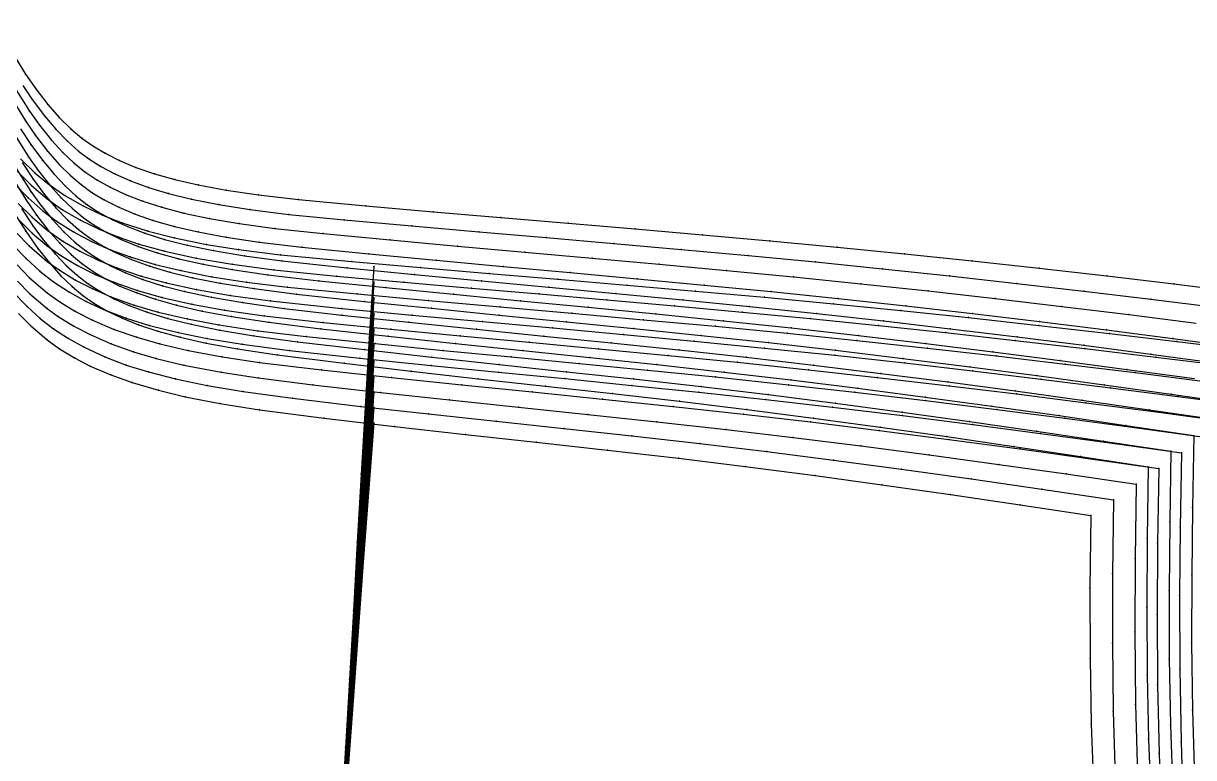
# Model space of a CAD drawing. Extents: x -2408 to 1029, y -526 to 2095.
# Drawn here: x 74.6 to 336.2, y 922.5 to 1086.8 of the extents above; entities that cross this region are included whole.
import ezdxf

# ---------------------------------------------------------------- set-up
doc = ezdxf.new("R2010")
doc.units = 0

# ---------------------------------------------------------------- blocks, each defined once
blk = doc.blocks.new(' -30')
at = {"layer": '1'}
blk.add_lwpolyline([(-349.308945, 585.175632), (-345.561193, 579.31799), (-342.88, 575.481403), (-340.29249, 572.217119), (-337.715742, 569.348117), (-335.227016, 566.93008), (-332.807522, 564.91948), (-330.348667, 563.210042), (-327.470121, 561.534982), (-324.1513, 559.924653), (-320.357439, 558.396066), (-316.027919, 556.954437), (-311.026476, 555.586877), (-305.219444, 554.288), (-298.237393, 553.006818), (-289.37386, 551.669496), (-274.412109, 549.77348), (-259.387268, 548.018997), (-244.405844, 546.337371), (-229.340909, 544.673875), (-214.357411, 543.007636), (-199.380836, 541.282704), (-184.367609, 539.451497), (-169.415656, 537.522511), (-154.549495, 535.507821), (-139.623474, 533.388503), (-124.646614, 531.167397), (-109.742759, 528.897307), (-94.63028, 526.580048), (-94.802148, 510.607237), (-94.92007, 495.218377), (-94.849239, 479.974435), (-94.527407, 465.687633), (-93.937497, 450.831002)], dxfattribs=at)
at = {"layer": '14'}
blk.add_lwpolyline([(-347.209766, 560.901625), (-344.509268, 558.212614), (-340.810588, 555.052314), (-338.013704, 553.046672), (-334.660668, 550.994056), (-331.145926, 549.16618), (-326.560525, 547.169298), (-321.804232, 545.458786), (-315.935061, 543.733499), (-309.963749, 542.306563), (-302.202651, 540.799876), (-293.301081, 539.39331), (-278.887447, 537.525193), (-263.114558, 535.66237), (-247.286252, 533.87858), (-231.421617, 532.126365), (-215.539805, 530.358269), (-199.659932, 528.526835), (-184.716631, 526.701148), (-169.079779, 524.666477), (-154.148415, 522.623082), (-138.82949, 520.438341), (-123.25642, 518.13265), (-107.447786, 515.697021), (-107.630848, 499.494936), (-107.59201, 483.699343), (-107.334268, 469.047236), (-106.777074, 453.55854)], dxfattribs=at)
at = {"layer": '2'}
for p in [(-267.785759, 536.391029), (-94.63028, 526.580048), (-107.447786, 515.697021)]:
    blk.add_point(p, dxfattribs=at)
at = {"layer": '3'}
for p in [(-345.561193, 579.31799), (-342.88, 575.481403), (-340.29249, 572.217119), (-337.715742, 569.348117), (-335.227016, 566.93008), (-332.807522, 564.91948), (-330.348667, 563.210042), (-327.470121, 561.534982), (-344.509268, 558.212614), (-324.1513, 559.924653), (-320.357439, 558.396066), (-340.810588, 555.052314), (-316.027919, 556.954437), (-311.026476, 555.586877), (-338.013704, 553.046672), (-305.219444, 554.288), (-298.237393, 553.006818), (-334.660668, 550.994056), (-289.37386, 551.669496), (-274.412109, 549.77348), (-331.145926, 549.16618), (-326.560525, 547.169298), (-259.387268, 548.018997), (-321.804232, 545.458786), (-244.405844, 546.337371), (-229.340909, 544.673875), (-315.935061, 543.733499), (-309.963749, 542.306563), (-214.357411, 543.007636), (-302.202651, 540.799876), (-293.301081, 539.39331), (-199.380836, 541.282704), (-184.367609, 539.451497), (-278.887447, 537.525193), (-169.415656, 537.522511), (-263.114558, 535.66237), (-247.286252, 533.87858), (-154.549495, 535.507821), (-231.421617, 532.126365), (-139.623474, 533.388503), (-215.539805, 530.358269), (-124.646614, 531.167397), (-109.742759, 528.897307), (-199.659932, 528.526835), (-184.716631, 526.701148), (-169.079779, 524.666477), (-268.970889, 520.885647), (-154.148415, 522.623082), (-138.82949, 520.438341), (-123.25642, 518.13265), (-94.802148, 510.607237), (-270.140575, 505.316837), (-107.630848, 499.494936), (-94.92007, 495.218377), (-271.278187, 489.841572), (-107.59201, 483.699343), (-94.849239, 479.974435), (-272.408891, 474.313432), (-107.334268, 469.047236), (-94.527407, 465.687633)]:
    blk.add_point(p, dxfattribs=at)
at = {"layer": '8'}
blk.add_lwpolyline([(-267.785759, 536.391029), (-268.970889, 520.885647), (-270.140575, 505.316837), (-271.278187, 489.841572), (-272.408891, 474.313432), (-273.518252, 459.303073), (-274.691014, 443.778063), (-275.86766, 428.304753), (-277.042325, 412.779884), (-278.21354, 397.254754), (-279.349544, 382.208615), (-280.523073, 366.683647), (-281.657577, 351.675743), (-282.83071, 336.150751), (-283.991246, 320.791318), (-285.164421, 305.266334), (-286.316888, 290.015761), (-287.446104, 275.072392), (-287.709846, 271.582108)], dxfattribs=at)
blk = doc.blocks.new(' -31')
at = {"layer": '1'}
blk.add_lwpolyline([(-346.531497, 584.419356), (-343.945719, 580.455602), (-341.656135, 577.395504), (-339.034722, 574.277879), (-336.441181, 571.573625), (-334.026265, 569.395562), (-331.641239, 567.574862), (-329.000261, 565.889629), (-325.895924, 564.233422), (-322.490793, 562.717136), (-318.450705, 561.222144), (-313.842374, 559.818264), (-308.598933, 558.509442), (-302.221779, 557.212004), (-294.572983, 555.939261), (-284.804591, 554.599783), (-269.843716, 552.837988), (-254.754232, 551.143919), (-239.759855, 549.516941), (-224.661296, 547.900369), (-209.677459, 546.273139), (-194.588975, 544.567746), (-179.555679, 542.76568), (-164.49136, 540.856719), (-149.612358, 538.879205), (-134.57248, 536.78732), (-119.590017, 534.612449), (-104.571126, 532.37467), (-89.524498, 530.117836), (-89.730812, 514.301875), (-89.889013, 498.93564), (-89.879462, 483.678925), (-89.626827, 468.904622), (-89.106897, 453.535204)], dxfattribs=at)
at = {"layer": '14'}
blk.add_lwpolyline([(-348.594399, 565.915955), (-345.285479, 562.459431), (-342.359191, 559.808544), (-339.390043, 557.500213), (-336.049315, 555.305381), (-332.530852, 553.351578), (-327.920214, 551.218969), (-323.118111, 549.395338), (-318.172456, 547.843113), (-312.115651, 546.285802), (-304.985762, 544.807902), (-296.973227, 543.458219), (-285.931814, 541.950514), (-270.650007, 540.142391), (-255.549055, 538.454662), (-240.406033, 536.816289), (-225.236624, 535.189131), (-210.056457, 533.535046), (-194.881169, 531.815889), (-179.880956, 530.013863), (-164.96576, 528.111366), (-149.778742, 526.078391), (-134.212277, 523.907193), (-118.401681, 521.618003), (-102.367792, 519.202194), (-102.591168, 502.7479), (-102.603046, 487.153104), (-102.402857, 471.839814), (-101.962557, 457.181413)], dxfattribs=at)
at = {"layer": '2'}
for p in [(-267.785759, 539.896202), (-89.524498, 530.117836), (-102.367792, 519.202194)]:
    blk.add_point(p, dxfattribs=at)
at = {"layer": '3'}
for p in [(-343.945719, 580.455602), (-341.656135, 577.395504), (-339.034722, 574.277879), (-336.441181, 571.573625), (-334.026265, 569.395562), (-331.641239, 567.574862), (-329.000261, 565.889629), (-325.895924, 564.233422), (-322.490793, 562.717136), (-345.285479, 562.459431), (-318.450705, 561.222144), (-342.359191, 559.808544), (-339.390043, 557.500213), (-313.842374, 559.818264), (-308.598933, 558.509442), (-336.049315, 555.305381), (-302.221779, 557.212004), (-294.572983, 555.939261), (-332.530852, 553.351578), (-284.804591, 554.599783), (-269.843716, 552.837988), (-327.920214, 551.218969), (-254.754232, 551.143919), (-239.759855, 549.516941), (-323.118111, 549.395338), (-318.172456, 547.843113), (-224.661296, 547.900369), (-312.115651, 546.285802), (-304.985762, 544.807902), (-209.677459, 546.273139), (-194.588975, 544.567746), (-296.973227, 543.458219), (-285.931814, 541.950514), (-179.555679, 542.76568), (-270.650007, 540.142391), (-164.49136, 540.856719), (-255.549055, 538.454662), (-240.406033, 536.816289), (-149.612358, 538.879205), (-134.57248, 536.78732), (-225.236624, 535.189131), (-119.590017, 534.612449), (-210.056457, 533.535046), (-194.881169, 531.815889), (-104.571126, 532.37467), (-179.880956, 530.013863), (-164.96576, 528.111366), (-149.778742, 526.078391), (-268.971377, 523.980308), (-134.212277, 523.907193), (-118.401681, 521.618003), (-89.730812, 514.301875), (-270.0986, 508.584758), (-102.591168, 502.7479), (-89.889013, 498.93564), (-271.194162, 493.295128), (-102.603046, 487.153104), (-89.879462, 483.678925), (-272.281755, 477.946298), (-102.402857, 471.839814), (-89.626827, 468.904622), (-273.387537, 462.538378)]:
    blk.add_point(p, dxfattribs=at)
at = {"layer": '8'}
blk.add_lwpolyline([(-267.785759, 539.896202), (-268.971377, 523.980308), (-270.0986, 508.584758), (-271.194162, 493.295128), (-272.281755, 477.946298), (-273.387537, 462.538378), (-274.514607, 447.192397), (-275.651862, 431.847157), (-276.780583, 416.554046), (-277.908851, 401.208165), (-279.044466, 385.76366), (-280.174425, 370.417898), (-281.309176, 355.012686), (-282.439101, 339.666924), (-283.568809, 324.321148), (-284.686106, 309.145322), (-285.815989, 293.799556), (-286.918402, 278.82658), (-287.709846, 268.076897)], dxfattribs=at)
blk = doc.blocks.new(' -32')
at = {"layer": '1'}
blk.add_lwpolyline([(-352.483521, 597.48848), (-345.580821, 586.441285), (-343.175654, 582.902791), (-340.649257, 579.669371), (-337.999368, 576.668622), (-335.427333, 574.129519), (-333.024994, 572.096426), (-330.526291, 570.325638), (-327.744765, 568.675292), (-324.509682, 567.069864), (-320.782474, 565.532865), (-316.542033, 564.088915), (-311.854019, 562.775917), (-306.151259, 561.472466), (-299.550771, 560.245274), (-291.261816, 558.992617), (-279.604794, 557.525161), (-264.510121, 555.838944), (-249.481522, 554.216994), (-234.458875, 552.641387), (-219.435042, 551.07711), (-204.436461, 549.484383), (-189.423476, 547.819198), (-174.51379, 546.062529), (-159.524407, 544.195696), (-144.498304, 542.236475), (-129.531487, 540.197388), (-114.530037, 538.064348), (-99.58351, 535.881365), (-84.422865, 533.652878), (-84.664211, 517.497694), (-84.850599, 502.462629), (-84.891852, 487.214944), (-84.704066, 472.179414), (-84.273397, 456.918529)], dxfattribs=at)
at = {"layer": '14'}
blk.add_lwpolyline([(-347.422102, 568.150191), (-344.637751, 565.352112), (-340.810583, 562.062738), (-338.311571, 560.250347), (-334.851663, 558.097571), (-331.216653, 556.187815), (-326.464529, 554.111963), (-321.52624, 552.345683), (-316.450374, 550.850013), (-310.246126, 549.357553), (-301.9196, 547.770137), (-293.625346, 546.498816), (-281.362285, 544.956903), (-266.224926, 543.245124), (-250.827082, 541.588486), (-235.389151, 539.972582), (-219.927186, 538.359183), (-204.457169, 536.710053), (-188.995145, 534.986961), (-173.972639, 533.205913), (-158.8577, 531.306759), (-143.549379, 529.290806), (-127.963952, 527.154146), (-112.91974, 525.016082), (-97.287788, 522.707405), (-97.546838, 506.107599), (-97.600019, 489.682566), (-97.433359, 473.405649), (-97.009875, 457.723451)], dxfattribs=at)
at = {"layer": '2'}
for p in [(-267.785759, 543.401413), (-97.287788, 522.707405)]:
    blk.add_point(p, dxfattribs=at)
at = {"layer": '3'}
for p in [(-345.580821, 586.441285), (-343.175654, 582.902791), (-340.649257, 579.669371), (-337.999368, 576.668622), (-335.427333, 574.129519), (-333.024994, 572.096426), (-330.526291, 570.325638), (-327.744765, 568.675292), (-344.637751, 565.352112), (-324.509682, 567.069864), (-320.782474, 565.532865), (-316.542033, 564.088915), (-311.854019, 562.775917), (-340.810583, 562.062738), (-338.311571, 560.250347), (-306.151259, 561.472466), (-299.550771, 560.245274), (-334.851663, 558.097571), (-291.261816, 558.992617), (-279.604794, 557.525161), (-331.216653, 556.187815), (-264.510121, 555.838944), (-326.464529, 554.111963), (-321.52624, 552.345683), (-249.481522, 554.216994), (-234.458875, 552.641387), (-316.450374, 550.850013), (-219.435042, 551.07711), (-204.436461, 549.484383), (-310.246126, 549.357553), (-301.9196, 547.770137), (-189.423476, 547.819198), (-293.625346, 546.498816), (-281.362285, 544.956903), (-174.51379, 546.062529), (-266.224926, 543.245124), (-159.524407, 544.195696), (-144.498304, 542.236475), (-250.827082, 541.588486), (-235.389151, 539.972582), (-129.531487, 540.197388), (-219.927186, 538.359183), (-204.457169, 536.710053), (-114.530037, 538.064348), (-188.995145, 534.986961), (-99.58351, 535.881365), (-173.972639, 533.205913), (-158.8577, 531.306759), (-143.549379, 529.290806), (-268.935325, 527.582206), (-127.963952, 527.154146), (-112.91974, 525.016082), (-84.664211, 517.497694), (-270.014405, 512.479487), (-97.546838, 506.107599), (-84.850599, 502.462629), (-271.068283, 497.415128), (-97.600019, 489.682566), (-84.891852, 487.214944), (-272.113179, 482.276074), (-97.433359, 473.405649), (-84.704066, 472.179414), (-273.171797, 467.07604)]:
    blk.add_point(p, dxfattribs=at)
at = {"layer": '8'}
blk.add_lwpolyline([(-267.785759, 543.401413), (-268.935325, 527.582206), (-270.014405, 512.479487), (-271.068283, 497.415128), (-272.113179, 482.276074), (-273.171797, 467.07604), (-274.251194, 451.939413), (-275.344252, 436.80376), (-276.431543, 421.721797), (-277.517392, 406.585633), (-278.609211, 391.348216), (-279.695318, 376.212082), (-280.782325, 361.076011), (-281.87353, 345.878914), (-282.959968, 330.742801), (-284.033857, 315.781003), (-285.120378, 300.644871), (-286.231128, 285.17165), (-287.314048, 270.085635), (-287.709846, 264.571705)], dxfattribs=at)
blk = doc.blocks.new(' -33')
at = {"layer": '1'}
blk.add_lwpolyline([(-352.636604, 600.986977), (-344.464262, 588.243195), (-342.318647, 585.253966), (-339.679772, 582.025986), (-337.054342, 579.193236), (-334.517847, 576.823537), (-332.165398, 574.957106), (-329.518608, 573.202779), (-326.615192, 571.5919), (-323.245824, 570.027305), (-319.382535, 568.535902), (-315.006276, 567.139928), (-309.985988, 565.826388), (-304.019517, 564.555055), (-297.076346, 563.354147), (-287.827379, 562.058651), (-274.890736, 560.557921), (-259.960293, 558.975201), (-244.829363, 557.401476), (-229.748771, 555.867998), (-214.663975, 554.334272), (-199.587318, 552.761024), (-184.518769, 551.113028), (-169.449439, 549.362172), (-154.403529, 547.517787), (-139.385269, 545.59427), (-124.360433, 543.586255), (-109.413128, 541.504202), (-94.40716, 539.359567), (-79.322128, 537.190132)], dxfattribs=at)
at = {"layer": '14'}
blk.add_lwpolyline([(-347.538563, 571.774182), (-344.709566, 568.921538), (-340.810568, 565.567912), (-337.974431, 563.531383), (-334.423523, 561.36552), (-330.693703, 559.449297), (-325.821302, 557.373147), (-320.765045, 555.613375), (-315.578095, 554.129048), (-309.25608, 552.653804), (-301.669204, 551.232946), (-293.290708, 549.969368), (-279.422873, 548.296345), (-263.781637, 546.59932), (-248.087596, 544.969511), (-232.356252, 543.370659), (-216.603046, 541.7665), (-200.843434, 540.120773), (-185.092896, 538.397218), (-170.100999, 536.652065), (-154.722652, 534.758032), (-139.161279, 532.75081), (-123.330698, 530.626266), (-108.06106, 528.502795), (-92.207785, 526.212616), (-92.497917, 509.56942), (-92.592709, 493.613696), (-92.499211, 477.854126), (-92.182344, 462.500599), (-91.611132, 446.570637)], dxfattribs=at)
at = {"layer": '2'}
for p in [(-267.785759, 546.906624), (-92.207785, 526.212616)]:
    blk.add_point(p, dxfattribs=at)
at = {"layer": '3'}
for p in [(-344.464262, 588.243195), (-342.318647, 585.253966), (-339.679772, 582.025986), (-337.054342, 579.193236), (-334.517847, 576.823537), (-332.165398, 574.957106), (-329.518608, 573.202779), (-326.615192, 571.5919), (-344.709566, 568.921538), (-323.245824, 570.027305), (-319.382535, 568.535902), (-340.810568, 565.567912), (-315.006276, 567.139928), (-309.985988, 565.826388), (-337.974431, 563.531383), (-304.019517, 564.555055), (-297.076346, 563.354147), (-334.423523, 561.36552), (-287.827379, 562.058651), (-274.890736, 560.557921), (-330.693703, 559.449297), (-325.821302, 557.373147), (-259.960293, 558.975201), (-244.829363, 557.401476), (-320.765045, 555.613375), (-229.748771, 555.867998), (-315.578095, 554.129048), (-309.25608, 552.653804), (-214.663975, 554.334272), (-199.587318, 552.761024), (-301.669204, 551.232946), (-293.290708, 549.969368), (-184.518769, 551.113028), (-279.422873, 548.296345), (-169.449439, 549.362172), (-154.403529, 547.517787), (-263.781637, 546.59932), (-248.087596, 544.969511), (-139.385269, 545.59427), (-232.356252, 543.370659), (-216.603046, 541.7665), (-124.360433, 543.586255), (-200.843434, 540.120773), (-109.413128, 541.504202), (-94.40716, 539.359567), (-185.092896, 538.397218), (-170.100999, 536.652065), (-154.722652, 534.758032), (-268.899621, 531.204159), (-139.161279, 532.75081), (-123.330698, 530.626266), (-108.06106, 528.502795), (-269.972668, 515.818523), (-92.497917, 509.56942), (-271.026283, 500.384906), (-92.592709, 493.613696), (-272.070381, 484.865302), (-92.499211, 477.854126), (-273.084857, 469.903824), (-92.182344, 462.500599)]:
    blk.add_point(p, dxfattribs=at)
at = {"layer": '8'}
blk.add_lwpolyline([(-267.785759, 546.906624), (-268.899621, 531.204159), (-269.972668, 515.818523), (-271.026283, 500.384906), (-272.070381, 484.865302), (-273.084857, 469.903824), (-274.205876, 453.765856), (-275.298994, 438.249628), (-276.386789, 422.78847), (-277.472884, 407.271753), (-278.521339, 392.271899), (-279.607435, 376.755195), (-280.69455, 361.238558), (-281.78593, 345.659346), (-282.87251, 330.142659), (-283.946509, 314.80467), (-285.033146, 299.287995), (-286.101627, 284.031138), (-287.161297, 268.899653), (-287.709846, 261.066513)], dxfattribs=at)
blk = doc.blocks.new(' -34')
at = {"layer": '1'}
blk.add_lwpolyline([(-346.396736, 594.718952), (-343.959146, 590.994811), (-341.445423, 587.653575), (-338.781469, 584.51978), (-336.241247, 581.901073), (-333.782748, 579.712005), (-331.408751, 577.926106), (-328.592705, 576.160363), (-325.513638, 574.548993), (-321.914789, 572.980023), (-317.834314, 571.508288), (-313.354729, 570.175695), (-308.206681, 568.918364), (-302.095702, 567.703004), (-294.496702, 566.479853), (-285.024764, 565.239914), (-269.948161, 563.615955), (-254.836865, 562.076983), (-239.753081, 560.557723), (-224.667632, 559.063796), (-209.580622, 557.564088), (-194.579889, 556.026452), (-179.506059, 554.402791), (-164.488583, 552.684381), (-149.43639, 550.869334), (-134.508203, 548.99195), (-119.475633, 547.021967), (-104.476103, 544.974444), (-89.461433, 542.872094), (-74.224463, 540.724983)], dxfattribs=at)
at = {"layer": '14'}
blk.add_lwpolyline([(-348.319956, 576.132884), (-345.520292, 573.209421), (-342.444163, 570.398), (-339.366891, 567.997083), (-335.832765, 565.683064), (-332.102249, 563.636141), (-328.20395, 561.834423), (-323.138785, 559.893783), (-317.912185, 558.25939), (-311.505881, 556.642196), (-305.044282, 555.33064), (-297.216235, 554.043035), (-286.593197, 552.657782), (-270.86197, 550.943327), (-254.90407, 549.304157), (-239.968846, 547.816266), (-225.006669, 546.339513), (-210.03005, 544.845166), (-195.051501, 543.304491), (-180.083532, 541.688759), (-165.158046, 539.97702), (-149.556659, 538.087674), (-133.817431, 536.093392), (-118.691155, 534.102485), (-103.198992, 531.99205), (-87.12779, 529.717789), (-87.444471, 513.128595), (-87.573821, 497.793534), (-87.532142, 481.326858), (-87.263509, 465.080297), (-86.767524, 449.413887)], dxfattribs=at)
at = {"layer": '2'}
for p in [(-267.785759, 550.411797), (-87.12779, 529.717789)]:
    blk.add_point(p, dxfattribs=at)
at = {"layer": '3'}
for p in [(-343.959146, 590.994811), (-341.445423, 587.653575), (-338.781469, 584.51978), (-336.241247, 581.901073), (-333.782748, 579.712005), (-331.408751, 577.926106), (-328.592705, 576.160363), (-345.520292, 573.209421), (-325.513638, 574.548993), (-321.914789, 572.980023), (-317.834314, 571.508288), (-342.444163, 570.398), (-339.366891, 567.997083), (-313.354729, 570.175695), (-308.206681, 568.918364), (-335.832765, 565.683064), (-302.095702, 567.703004), (-294.496702, 566.479853), (-285.024764, 565.239914), (-332.102249, 563.636141), (-269.948161, 563.615955), (-328.20395, 561.834423), (-254.836865, 562.076983), (-239.753081, 560.557723), (-323.138785, 559.893783), (-317.912185, 558.25939), (-224.667632, 559.063796), (-209.580622, 557.564088), (-311.505881, 556.642196), (-305.044282, 555.33064), (-194.579889, 556.026452), (-297.216235, 554.043035), (-286.593197, 552.657782), (-179.506059, 554.402791), (-164.488583, 552.684381), (-270.86197, 550.943327), (-149.43639, 550.869334), (-254.90407, 549.304157), (-239.968846, 547.816266), (-134.508203, 548.99195), (-119.475633, 547.021967), (-225.006669, 546.339513), (-210.03005, 544.845166), (-104.476103, 544.974444), (-195.051501, 543.304491), (-180.083532, 541.688759), (-89.461433, 542.872094), (-165.158046, 539.97702), (-149.556659, 538.087674), (-268.864277, 534.845587), (-133.817431, 536.093392), (-118.691155, 534.102485), (-103.198992, 531.99205), (-269.931037, 519.185757), (-87.444471, 513.128595), (-270.942401, 504.021099), (-87.573821, 497.793534), (-271.944262, 488.756954), (-87.532142, 481.326858), (-272.951471, 473.493179), (-87.263509, 465.080297)]:
    blk.add_point(p, dxfattribs=at)
at = {"layer": '8'}
blk.add_lwpolyline([(-267.785759, 550.411797), (-268.864277, 534.845587), (-269.931037, 519.185757), (-270.942401, 504.021099), (-271.944262, 488.756954), (-272.951471, 473.493179), (-273.986686, 458.166258), (-275.034671, 442.905221), (-276.08056, 427.700825), (-277.124562, 412.439522), (-278.165872, 397.178028), (-279.215287, 381.810336), (-280.258805, 366.549018), (-281.306995, 351.223613), (-282.350378, 335.962271), (-283.393533, 320.700933), (-284.424243, 305.622657), (-285.467563, 290.361306), (-286.525887, 274.88048), (-287.534775, 260.122312), (-287.709846, 257.561302)], dxfattribs=at)
blk = doc.blocks.new(' -35')
at = {"layer": '1'}
blk.add_lwpolyline([(-352.609406, 608.090019), (-344.95567, 595.983199), (-342.792482, 592.893337), (-340.109137, 589.540353), (-337.584822, 586.748272), (-335.130901, 584.375478), (-332.775183, 582.420103), (-330.249699, 580.663261), (-327.459558, 579.035338), (-324.228734, 577.454888), (-320.46175, 575.921813), (-316.218544, 574.495679), (-311.36511, 573.158183), (-305.897779, 571.930354), (-299.393308, 570.745541), (-291.45189, 569.585558), (-280.017705, 568.240454), (-265.054462, 566.703216), (-249.92133, 565.210755), (-234.962536, 563.759321), (-219.825743, 562.302281), (-204.703902, 560.828106), (-189.573888, 559.301744), (-174.452077, 557.6967), (-159.393028, 555.99872), (-144.292206, 554.206132), (-129.36371, 552.360971), (-114.281239, 550.420899), (-99.342219, 548.420462), (-84.27683, 546.351641)], dxfattribs=at)
at = {"layer": '14'}
blk.add_lwpolyline([(-347.75576, 579.022378), (-344.842629, 576.060912), (-340.810598, 572.578324), (-338.142807, 570.651888), (-334.470651, 568.396268), (-330.606088, 566.408864), (-326.579192, 564.66683), (-321.363191, 562.799576), (-315.999418, 561.235468), (-309.450634, 559.695911), (-302.404293, 558.371591), (-293.708708, 557.068452), (-282.910103, 555.784598), (-267.429021, 554.176959), (-252.259415, 552.672415), (-237.051453, 551.201845), (-221.817557, 549.737256), (-206.570224, 548.250662), (-191.321893, 546.71407), (-174.997432, 544.98044), (-160.180583, 543.305561), (-144.361758, 541.421188), (-128.450832, 539.4399), (-113.214715, 537.470357), (-97.697227, 535.395233), (-82.047787, 533.223)], dxfattribs=at)
at = {"layer": '2'}
blk.add_point((-267.785759, 553.917007), dxfattribs=at)
at = {"layer": '3'}
for p in [(-344.95567, 595.983199), (-342.792482, 592.893337), (-340.109137, 589.540353), (-337.584822, 586.748272), (-335.130901, 584.375478), (-332.775183, 582.420103), (-330.249699, 580.663261), (-327.459558, 579.035338), (-344.842629, 576.060912), (-324.228734, 577.454888), (-320.46175, 575.921813), (-316.218544, 574.495679), (-311.36511, 573.158183), (-340.810598, 572.578324), (-338.142807, 570.651888), (-305.897779, 571.930354), (-299.393308, 570.745541), (-334.470651, 568.396268), (-291.45189, 569.585558), (-280.017705, 568.240454), (-330.606088, 566.408864), (-265.054462, 566.703216), (-249.92133, 565.210755), (-326.579192, 564.66683), (-321.363191, 562.799576), (-234.962536, 563.759321), (-315.999418, 561.235468), (-219.825743, 562.302281), (-204.703902, 560.828106), (-309.450634, 559.695911), (-302.404293, 558.371591), (-189.573888, 559.301744), (-174.452077, 557.6967), (-293.708708, 557.068452), (-282.910103, 555.784598), (-159.393028, 555.99872), (-267.429021, 554.176959), (-252.259415, 552.672415), (-144.292206, 554.206132), (-129.36371, 552.360971), (-237.051453, 551.201845), (-221.817557, 549.737256), (-114.281239, 550.420899), (-206.570224, 548.250662), (-99.342219, 548.420462), (-191.321893, 546.71407), (-174.997432, 544.98044), (-160.180583, 543.305561), (-144.361758, 541.421188), (-128.450832, 539.4399), (-268.864741, 537.978135), (-113.214715, 537.470357), (-97.697227, 535.395233), (-269.889514, 522.580979), (-270.900485, 507.06701), (-271.860093, 492.088782), (-272.822973, 477.110772), (-273.811471, 462.067876)]:
    blk.add_point(p, dxfattribs=at)
at = {"layer": '8'}
blk.add_lwpolyline([(-267.785759, 553.917007), (-268.864741, 537.978135), (-269.889514, 522.580979), (-270.900485, 507.06701), (-271.860093, 492.088782), (-272.822973, 477.110772), (-273.811471, 462.067876), (-274.814074, 447.09247), (-275.861032, 431.524137), (-276.86279, 416.548675), (-277.861106, 401.572977), (-278.866672, 386.488486), (-279.866481, 371.512893), (-280.866942, 356.537344), (-281.871547, 341.496161), (-282.871413, 326.520576), (-283.902178, 311.081352), (-284.902103, 296.105773), (-285.902076, 281.130196), (-286.918041, 265.914754), (-287.709846, 254.05611)], dxfattribs=at)
blk = doc.blocks.new(' -36')
at = {"layer": '1'}
blk.add_lwpolyline([(-346.723648, 602.248358), (-344.459914, 598.716751), (-341.870238, 595.207185), (-339.325811, 592.14142), (-336.712948, 589.373771), (-334.299832, 587.15455), (-331.945424, 585.312373), (-329.303243, 583.582018), (-326.211722, 581.892443), (-322.861298, 580.364527), (-318.940236, 578.87717), (-314.552341, 577.504135), (-309.454914, 576.200056), (-303.567234, 574.979662), (-296.693441, 573.831966), (-288.33351, 572.718557), (-273.740332, 571.14524), (-258.632123, 569.671512), (-243.683755, 568.250043), (-228.586526, 566.83085), (-213.636555, 565.425506), (-198.674168, 563.990806), (-183.732225, 562.501905), (-168.689359, 560.922246), (-153.765843, 559.25951), (-138.851626, 557.514511), (-123.877671, 555.693485), (-108.9804, 553.810085), (-94.00935, 551.841663), (-79.127872, 549.836981)], dxfattribs=at)
at = {"layer": '14'}
blk.add_lwpolyline([(-347.153848, 581.886235), (-344.123798, 578.894252), (-340.81058, 576.083516), (-337.748853, 573.893663), (-333.988202, 571.6309), (-330.03235, 569.642769), (-325.912891, 567.90543), (-320.5817, 566.050154), (-315.10611, 564.503008), (-308.431725, 562.987638), (-301.13465, 561.669284), (-292.294125, 560.405014), (-279.111996, 558.933638), (-263.917224, 557.42101), (-248.470929, 555.941272), (-232.988202, 554.487812), (-217.481456, 553.033374), (-201.963107, 551.550702), (-186.445579, 550.012542), (-170.571527, 548.351725), (-155.169203, 546.637477), (-139.138484, 544.758341), (-124.026077, 542.910319), (-108.564405, 540.950376), (-92.827239, 538.886789), (-76.967788, 536.72821)], dxfattribs=at)
at = {"layer": '2'}
blk.add_point((-267.785759, 557.422218), dxfattribs=at)
at = {"layer": '3'}
for p in [(-344.459914, 598.716751), (-341.870238, 595.207185), (-339.325811, 592.14142), (-336.712948, 589.373771), (-334.299832, 587.15455), (-331.945424, 585.312373), (-329.303243, 583.582018), (-326.211722, 581.892443), (-344.123798, 578.894252), (-322.861298, 580.364527), (-318.940236, 578.87717), (-340.81058, 576.083516), (-314.552341, 577.504135), (-309.454914, 576.200056), (-337.748853, 573.893663), (-303.567234, 574.979662), (-296.693441, 573.831966), (-333.988202, 571.6309), (-288.33351, 572.718557), (-273.740332, 571.14524), (-330.03235, 569.642769), (-325.912891, 567.90543), (-258.632123, 569.671512), (-243.683755, 568.250043), (-320.5817, 566.050154), (-228.586526, 566.83085), (-213.636555, 565.425506), (-315.10611, 564.503008), (-308.431725, 562.987638), (-198.674168, 563.990806), (-301.13465, 561.669284), (-292.294125, 560.405014), (-183.732225, 562.501905), (-168.689359, 560.922246), (-279.111996, 558.933638), (-263.917224, 557.42101), (-153.765843, 559.25951), (-138.851626, 557.514511), (-248.470929, 555.941272), (-123.877671, 555.693485), (-232.988202, 554.487812), (-217.481456, 553.033374), (-108.9804, 553.810085), (-201.963107, 551.550702), (-186.445579, 550.012542), (-94.00935, 551.841663), (-170.571527, 548.351725), (-155.169203, 546.637477), (-139.138484, 544.758341), (-268.829755, 541.650889), (-124.026077, 542.910319), (-108.564405, 540.950376), (-92.827239, 538.886789), (-269.848107, 526.003867), (-270.816633, 510.809799), (-271.776098, 495.481495), (-272.737112, 480.153301), (-273.723161, 464.758583)]:
    blk.add_point(p, dxfattribs=at)
at = {"layer": '8'}
blk.add_lwpolyline([(-267.785759, 557.422218), (-268.829755, 541.650889), (-269.848107, 526.003867), (-270.816633, 510.809799), (-271.776098, 495.481495), (-272.737112, 480.153301), (-273.723161, 464.758583), (-274.724858, 449.432983), (-275.728562, 434.167), (-276.731204, 418.841461), (-277.729859, 403.515668), (-278.735334, 388.078504), (-279.735093, 372.752783), (-280.735647, 357.427113), (-281.740432, 342.034287), (-282.740442, 326.708584), (-283.727838, 311.574727), (-284.727862, 296.249042), (-285.72795, 280.923341), (-286.727251, 265.609378), (-287.709846, 250.5509)], dxfattribs=at)
blk = doc.blocks.new(' -37')
at = {"layer": '1'}
blk.add_lwpolyline([(-352.547989, 615.206528), (-345.659235, 604.035327), (-343.402322, 600.737189), (-340.694027, 597.250517), (-338.016684, 594.214461), (-335.563127, 591.781738), (-333.185871, 589.748065), (-330.783178, 588.017106), (-328.016682, 586.343534), (-324.798283, 584.715548), (-321.130699, 583.173013), (-317.0743, 581.759668), (-312.352883, 580.407557), (-307.058646, 579.173373), (-300.778548, 577.989096), (-293.415212, 576.879222), (-283.866846, 575.741513), (-268.840025, 574.236501), (-253.835037, 572.824723), (-238.84872, 571.445634), (-223.870873, 570.077698), (-208.884311, 568.699824), (-193.860524, 567.283734), (-178.882822, 565.812434), (-163.91307, 564.262636), (-148.803086, 562.604376), (-133.852104, 560.882373), (-118.8881, 559.093336), (-103.953026, 557.239215), (-89.063701, 555.317868), (-74.143777, 553.345269)], dxfattribs=at)
at = {"layer": '14'}
blk.add_lwpolyline([(-347.25215, 585.496901), (-344.178041, 582.45044), (-340.810583, 579.588725), (-337.32089, 577.11846), (-333.469517, 574.851884), (-329.42056, 572.866159), (-325.207186, 571.136412), (-319.759859, 569.296341), (-314.172381, 567.768864), (-307.373727, 566.280163), (-299.827812, 564.971442), (-290.841817, 563.747071), (-274.884587, 562.06786), (-259.205138, 560.569429), (-243.479685, 559.114463), (-227.720586, 557.676432), (-211.9402, 556.228805), (-196.150944, 554.745059), (-180.365177, 553.198662), (-164.64115, 551.568195), (-149.020605, 549.84801), (-133.887354, 548.098921), (-118.623572, 546.262985), (-103.061235, 544.323751), (-87.957676, 542.379106), (-71.887789, 540.233421)], dxfattribs=at)
at = {"layer": '2'}
blk.add_point((-267.785759, 560.927429), dxfattribs=at)
at = {"layer": '3'}
for p in [(-345.659235, 604.035327), (-343.402322, 600.737189), (-340.694027, 597.250517), (-338.016684, 594.214461), (-335.563127, 591.781738), (-333.185871, 589.748065), (-330.783178, 588.017106), (-328.016682, 586.343534), (-324.798283, 584.715548), (-344.178041, 582.45044), (-321.130699, 583.173013), (-317.0743, 581.759668), (-340.810583, 579.588725), (-312.352883, 580.407557), (-307.058646, 579.173373), (-337.32089, 577.11846), (-300.778548, 577.989096), (-293.415212, 576.879222), (-283.866846, 575.741513), (-333.469517, 574.851884), (-268.840025, 574.236501), (-329.42056, 572.866159), (-325.207186, 571.136412), (-253.835037, 572.824723), (-238.84872, 571.445634), (-319.759859, 569.296341), (-223.870873, 570.077698), (-208.884311, 568.699824), (-314.172381, 567.768864), (-307.373727, 566.280163), (-193.860524, 567.283734), (-178.882822, 565.812434), (-299.827812, 564.971442), (-290.841817, 563.747071), (-163.91307, 564.262636), (-148.803086, 562.604376), (-274.884587, 562.06786), (-259.205138, 560.569429), (-133.852104, 560.882373), (-243.479685, 559.114463), (-227.720586, 557.676432), (-118.8881, 559.093336), (-211.9402, 556.228805), (-196.150944, 554.745059), (-103.953026, 557.239215), (-89.063701, 555.317868), (-180.365177, 553.198662), (-164.64115, 551.568195), (-149.020605, 549.84801), (-133.887354, 548.098921), (-268.795142, 545.34185), (-118.623572, 546.262985), (-103.061235, 544.323751), (-87.957676, 542.379106), (-269.765149, 530.114361), (-270.732745, 514.613438), (-271.650701, 499.616754), (-272.567585, 484.620003), (-273.5058, 469.554919)]:
    blk.add_point(p, dxfattribs=at)
at = {"layer": '8'}
blk.add_lwpolyline([(-267.785759, 560.927429), (-268.795142, 545.34185), (-269.765149, 530.114361), (-270.732745, 514.613438), (-271.650701, 499.616754), (-272.567585, 484.620003), (-273.5058, 469.554919), (-274.46069, 454.560548), (-275.424583, 439.566741), (-276.425412, 423.951793), (-277.381598, 408.957502), (-278.336233, 393.963106), (-279.299279, 378.854898), (-280.256221, 363.860666), (-281.217806, 348.797753), (-282.174623, 333.803491), (-283.131186, 318.809211), (-284.118728, 303.329621), (-285.075416, 288.33535), (-286.057556, 272.942613), (-287.025861, 257.766222), (-287.709846, 247.045708)], dxfattribs=at)
blk = doc.blocks.new(' -38')
at = {"layer": '1'}
blk.add_lwpolyline([(-352.700005, 618.700371), (-344.728151, 606.157407), (-342.507352, 603.038691), (-339.819853, 599.722987), (-337.296882, 596.972578), (-334.802992, 594.60137), (-332.361343, 592.625357), (-329.684953, 590.820534), (-326.725861, 589.157022), (-323.306289, 587.553856), (-319.43819, 586.0506), (-315.169814, 584.6807), (-310.253001, 583.387518), (-304.5103, 582.164754), (-297.827183, 581.0224), (-289.881513, 579.943329), (-279.106949, 578.788285), (-264.101793, 577.374189), (-249.020315, 575.998291), (-233.995271, 574.657014), (-218.954244, 573.320155), (-203.930237, 571.966751), (-188.889928, 570.570908), (-173.875438, 569.115257), (-158.868778, 567.581384), (-143.820729, 565.953107), (-128.831895, 564.253433), (-113.898613, 562.497704), (-98.924752, 560.671467), (-83.907708, 558.768323)], dxfattribs=at)
at = {"layer": '14'}
blk.add_lwpolyline([(-348.07835, 589.894315), (-345.041439, 586.770174), (-341.692697, 583.796118), (-338.744722, 581.576274), (-334.913239, 579.156089), (-330.864824, 577.035724), (-326.634289, 575.189237), (-322.256462, 573.590696), (-316.6301, 571.901687), (-310.896034, 570.508929), (-303.968757, 569.157359), (-296.194695, 567.952533), (-287.076483, 566.840803), (-271.473491, 565.304424), (-255.516389, 563.833731), (-239.515146, 562.398618), (-223.482146, 560.973282), (-207.429718, 559.531914), (-191.370191, 558.048706), (-175.315951, 556.497855), (-159.779736, 554.907092), (-143.928005, 553.186272), (-128.608882, 551.442737), (-113.199455, 549.618944), (-97.54333, 547.700324), (-82.433049, 545.787872)], dxfattribs=at)
at = {"layer": '2'}
blk.add_point((-267.785759, 564.432602), dxfattribs=at)
at = {"layer": '3'}
for p in [(-344.728151, 606.157407), (-342.507352, 603.038691), (-339.819853, 599.722987), (-337.296882, 596.972578), (-334.802992, 594.60137), (-332.361343, 592.625357), (-329.684953, 590.820534), (-326.725861, 589.157022), (-345.041439, 586.770174), (-323.306289, 587.553856), (-341.692697, 583.796118), (-319.43819, 586.0506), (-315.169814, 584.6807), (-338.744722, 581.576274), (-310.253001, 583.387518), (-304.5103, 582.164754), (-297.827183, 581.0224), (-334.913239, 579.156089), (-289.881513, 579.943329), (-279.106949, 578.788285), (-330.864824, 577.035724), (-264.101793, 577.374189), (-249.020315, 575.998291), (-326.634289, 575.189237), (-322.256462, 573.590696), (-233.995271, 574.657014), (-218.954244, 573.320155), (-316.6301, 571.901687), (-310.896034, 570.508929), (-203.930237, 571.966751), (-188.889928, 570.570908), (-303.968757, 569.157359), (-296.194695, 567.952533), (-173.875438, 569.115257), (-287.076483, 566.840803), (-271.473491, 565.304424), (-158.868778, 567.581384), (-143.820729, 565.953107), (-255.516389, 563.833731), (-128.831895, 564.253433), (-239.515146, 562.398618), (-223.482146, 560.973282), (-113.898613, 562.497704), (-98.924752, 560.671467), (-207.429718, 559.531914), (-191.370191, 558.048706), (-175.315951, 556.497855), (-159.779736, 554.907092), (-143.928005, 553.186272), (-128.608882, 551.442737), (-113.199455, 549.618944), (-268.79559, 548.4989), (-97.54333, 547.700324), (-269.765673, 532.931308), (-270.690884, 517.781071), (-271.608583, 502.449512), (-272.524328, 487.117842), (-273.461049, 471.716247)]:
    blk.add_point(p, dxfattribs=at)
at = {"layer": '8'}
blk.add_lwpolyline([(-267.785759, 564.432602), (-268.79559, 548.4989), (-269.765673, 532.931308), (-270.690884, 517.781071), (-271.608583, 502.449512), (-272.524328, 487.117842), (-273.461049, 471.716247), (-274.415279, 456.386928), (-275.379307, 441.05821), (-276.337063, 425.79129), (-277.29365, 410.462126), (-278.248356, 395.132831), (-279.211341, 379.687194), (-280.168331, 364.358045), (-281.125668, 349.028933), (-282.087019, 333.629568), (-283.043701, 318.300389), (-283.987853, 303.171853), (-284.94464, 287.84268), (-285.901466, 272.513529), (-286.842971, 257.429392), (-287.709846, 243.540497)], dxfattribs=at)
blk = doc.blocks.new(' -39')
at = {"layer": '1'}
blk.add_lwpolyline([(-346.217011, 611.928759), (-344.12929, 608.762691), (-341.425719, 605.164741), (-338.876435, 602.158834), (-336.247661, 599.43939), (-333.825759, 597.274166), (-331.470762, 595.491557), (-328.814315, 593.803074), (-325.698649, 592.145784), (-322.124352, 590.564698), (-318.110499, 589.096047), (-313.65606, 587.754067), (-308.515738, 586.490736), (-302.44569, 585.288208), (-295.465604, 584.186187), (-286.722762, 583.100472), (-274.35841, 581.870232), (-259.276814, 580.529054), (-244.272418, 579.200383), (-229.211684, 577.890724), (-214.075544, 576.578375), (-199.01652, 575.24766), (-184.067689, 573.880953), (-169.018713, 572.440765), (-153.977396, 570.922887), (-138.997513, 569.325083), (-123.973036, 567.648253), (-109.011203, 565.918443), (-94.000998, 564.119037), (-79.004883, 562.252142)], dxfattribs=at)
at = {"layer": '14'}
blk.add_lwpolyline([(-347.447769, 592.718181), (-344.286357, 589.562865), (-340.810592, 586.599123), (-337.33452, 584.135362), (-333.351104, 581.793898), (-329.157538, 579.75178), (-324.790401, 577.981993), (-320.286167, 576.457469), (-314.51868, 574.855504), (-307.490632, 573.308832), (-299.432219, 571.929208), (-290.138503, 570.706897), (-276.081103, 569.292289), (-261.031976, 567.926912), (-245.94034, 566.597989), (-230.816082, 565.285434), (-215.66903, 563.969154), (-200.509072, 562.629063), (-185.346075, 561.245072), (-170.189924, 559.797094), (-154.881495, 558.248457), (-139.937051, 556.65159), (-124.383695, 554.913005), (-108.748068, 553.095755), (-92.870939, 551.185247), (-77.555531, 549.281982)], dxfattribs=at)
at = {"layer": '2'}
blk.add_point((-267.785759, 567.937813), dxfattribs=at)
at = {"layer": '3'}
for p in [(-344.12929, 608.762691), (-341.425719, 605.164741), (-338.876435, 602.158834), (-336.247661, 599.43939), (-333.825759, 597.274166), (-331.470762, 595.491557), (-328.814315, 593.803074), (-325.698649, 592.145784), (-344.286357, 589.562865), (-322.124352, 590.564698), (-318.110499, 589.096047), (-340.810592, 586.599123), (-313.65606, 587.754067), (-308.515738, 586.490736), (-337.33452, 584.135362), (-302.44569, 585.288208), (-295.465604, 584.186187), (-333.351104, 581.793898), (-286.722762, 583.100472), (-274.35841, 581.870232), (-329.157538, 579.75178), (-259.276814, 580.529054), (-244.272418, 579.200383), (-324.790401, 577.981993), (-320.286167, 576.457469), (-229.211684, 577.890724), (-214.075544, 576.578375), (-314.51868, 574.855504), (-307.490632, 573.308832), (-199.01652, 575.24766), (-184.067689, 573.880953), (-299.432219, 571.929208), (-290.138503, 570.706897), (-169.018713, 572.440765), (-153.977396, 570.922887), (-276.081103, 569.292289), (-261.031976, 567.926912), (-138.997513, 569.325083), (-245.94034, 566.597989), (-230.816082, 565.285434), (-123.973036, 567.648253), (-109.011203, 565.918443), (-215.66903, 563.969154), (-200.509072, 562.629063), (-94.000998, 564.119037), (-185.346075, 561.245072), (-170.189924, 559.797094), (-154.881495, 558.248457), (-139.937051, 556.65159), (-124.383695, 554.913005), (-268.761361, 552.219541), (-108.748068, 553.095755), (-92.870939, 551.185247), (-269.683288, 537.119278), (-270.606945, 521.691267), (-271.525039, 506.024891), (-272.43938, 490.358287), (-273.330662, 475.332164)]:
    blk.add_point(p, dxfattribs=at)
at = {"layer": '8'}
blk.add_lwpolyline([(-267.785759, 567.937813), (-268.761361, 552.219541), (-269.683288, 537.119278), (-270.606945, 521.691267), (-271.525039, 506.024891), (-272.43938, 490.358287), (-273.330662, 475.332164), (-274.282546, 459.667792), (-275.246262, 444.004141), (-276.205039, 428.403713), (-277.162254, 412.739694), (-278.117089, 397.075512), (-279.036457, 382.004404), (-279.993392, 366.340358), (-280.950853, 350.676325), (-281.868901, 335.652545), (-282.82573, 319.988481), (-283.769967, 304.529433), (-284.72684, 288.865369), (-285.683773, 273.201326), (-286.607023, 258.088398), (-287.513962, 243.241959), (-287.709846, 240.035305)], dxfattribs=at)
blk = doc.blocks.new(' -40')
at = {"layer": '1'}
blk.add_lwpolyline([(-352.620316, 625.823746), (-345.605306, 614.467481), (-343.348362, 611.1823), (-340.614269, 607.674578), (-338.081585, 604.802795), (-335.511063, 602.251757), (-333.07522, 600.177165), (-330.602645, 598.410992), (-327.852579, 596.762003), (-324.630638, 595.143774), (-320.93925, 593.602318), (-316.831219, 592.183713), (-312.24532, 590.881296), (-307.014552, 589.670083), (-300.794367, 588.510557), (-293.538191, 587.434264), (-284.617142, 586.3971), (-269.515455, 585.008727), (-254.45547, 583.70043), (-239.383223, 582.407664), (-224.321489, 581.133027), (-209.343147, 579.861041), (-194.283844, 578.553351), (-179.173902, 577.191997), (-164.125082, 575.769498), (-149.083702, 574.270242), (-133.976347, 572.68098), (-118.950942, 571.029147), (-103.870709, 569.313084), (-88.858868, 567.542741), (-73.965148, 565.720065)], dxfattribs=at)
at = {"layer": '14'}
blk.add_lwpolyline([(-346.776328, 595.517293), (-343.487037, 592.34059), (-340.65486, 589.983793), (-336.82451, 587.313784), (-332.744436, 584.977123), (-328.452844, 582.945586), (-323.988046, 581.190993), (-318.221685, 579.344204), (-312.319068, 577.830935), (-305.161279, 576.377692), (-298.049413, 575.235457), (-288.609891, 574.056573), (-272.651678, 572.534191), (-257.344506, 571.194328), (-241.99642, 569.884185), (-226.617291, 568.584246), (-211.216935, 567.274988), (-195.805222, 565.936893), (-180.392005, 564.550442), (-164.987136, 563.096115), (-149.946958, 561.592156), (-134.795402, 559.995191), (-119.062964, 558.262174), (-103.289328, 556.456834), (-88.199091, 554.671262), (-72.678363, 552.776685)], dxfattribs=at)
at = {"layer": '2'}
blk.add_point((-267.785759, 571.443024), dxfattribs=at)
at = {"layer": '3'}
for p in [(-345.605306, 614.467481), (-343.348362, 611.1823), (-340.614269, 607.674578), (-338.081585, 604.802795), (-335.511063, 602.251757), (-333.07522, 600.177165), (-330.602645, 598.410992), (-327.852579, 596.762003), (-324.630638, 595.143774), (-343.487037, 592.34059), (-320.93925, 593.602318), (-316.831219, 592.183713), (-340.65486, 589.983793), (-312.24532, 590.881296), (-307.014552, 589.670083), (-336.82451, 587.313784), (-300.794367, 588.510557), (-293.538191, 587.434264), (-284.617142, 586.3971), (-332.744436, 584.977123), (-269.515455, 585.008727), (-254.45547, 583.70043), (-328.452844, 582.945586), (-323.988046, 581.190993), (-239.383223, 582.407664), (-224.321489, 581.133027), (-318.221685, 579.344204), (-209.343147, 579.861041), (-194.283844, 578.553351), (-312.319068, 577.830935), (-305.161279, 576.377692), (-179.173902, 577.191997), (-164.125082, 575.769498), (-298.049413, 575.235457), (-288.609891, 574.056573), (-149.083702, 574.270242), (-272.651678, 572.534191), (-257.344506, 571.194328), (-133.976347, 572.68098), (-118.950942, 571.029147), (-241.99642, 569.884185), (-226.617291, 568.584246), (-103.870709, 569.313084), (-211.216935, 567.274988), (-195.805222, 565.936893), (-88.858868, 567.542741), (-180.392005, 564.550442), (-164.987136, 563.096115), (-149.946958, 561.592156), (-134.795402, 559.995191), (-119.062964, 558.262174), (-268.761798, 555.388681), (-103.289328, 556.456834), (-88.199091, 554.671262), (-269.683819, 539.965584), (-270.565073, 524.935057), (-271.441614, 509.661164), (-272.313026, 494.386969), (-273.200802, 479.039445), (-274.106431, 463.76725)]:
    blk.add_point(p, dxfattribs=at)
at = {"layer": '8'}
blk.add_lwpolyline([(-267.785759, 571.443024), (-268.761798, 555.388681), (-269.683819, 539.965584), (-270.565073, 524.935057), (-271.441614, 509.661164), (-272.313026, 494.386969), (-273.200802, 479.039445), (-274.106431, 463.76725), (-275.025334, 448.495833), (-275.941816, 433.289154), (-276.856927, 418.017515), (-277.768833, 402.74571), (-278.68775, 387.352359), (-279.600857, 372.080598), (-280.514807, 356.808904), (-281.433164, 341.463909), (-282.346733, 326.192193), (-283.260105, 310.920447), (-284.160995, 295.858099), (-285.074509, 280.58638), (-286.013561, 264.888237), (-286.917593, 249.775034), (-287.709846, 236.530113)], dxfattribs=at)

msp = doc.modelspace()

# ---------------------------------------------------------------- block references
at = {"layer": '1'}
for name in [' -32', ' -30', ' -34', ' -36', ' -38', ' -33', ' -35', ' -37', ' -39', ' -40', ' -31']:
    msp.add_blockref(name, (420.69429, 460.98861), dxfattribs=at)

doc.saveas('drawing.dxf')
